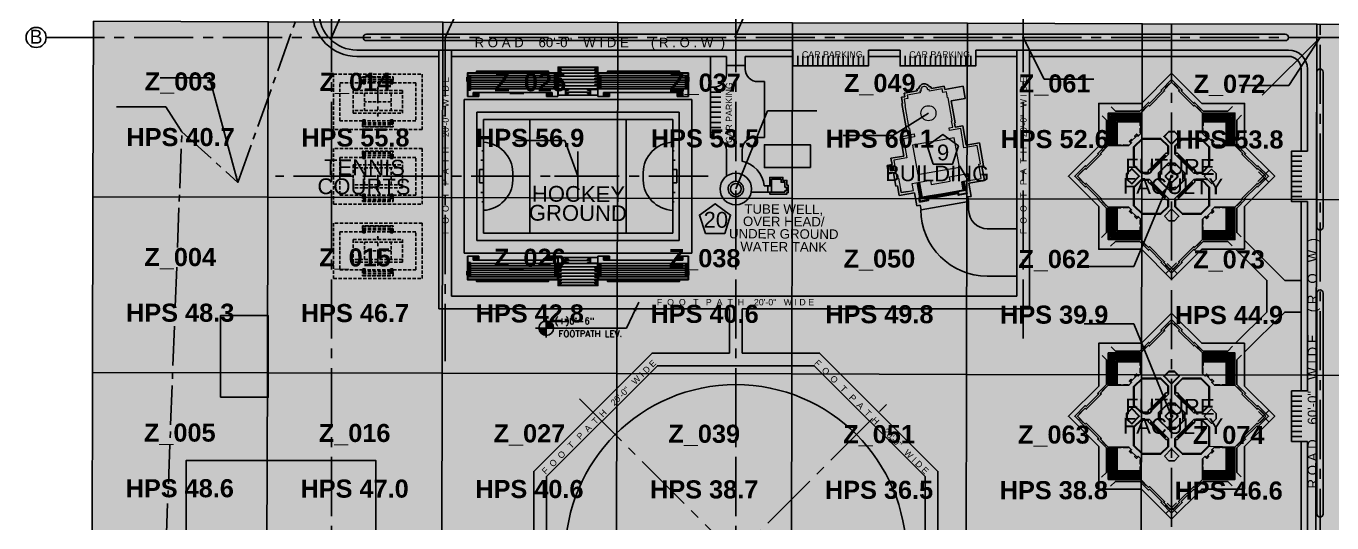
# Model space of a CAD drawing. Header units: inches. Extents: x -2144 to 56079, y -95222 to 39443.
# Drawn here: x -2142 to 22667, y 14312 to 23756 of the extents above; entities that cross this region are included whole.
import ezdxf
from ezdxf.enums import TextEntityAlignment as Align

# ---------------------------------------------------------------- set-up
doc = ezdxf.new("R2010")
doc.units = ezdxf.units.IN
doc.header["$LTSCALE"] = 250
doc.header["$MEASUREMENT"] = 0
doc.header["$PDMODE"] = 3
for name, pattern in [('CENTER', [2, 1.25, -0.25, 0.25, -0.25]), ('CENTER2', [1.125, 0.75, -0.125, 0.125, -0.125]), ('HIDDEN', [0.375, 0.25, -0.125])]:
    doc.linetypes.add(name, pattern=pattern)
doc.layers.get('0').update_dxf_attribs({"color": 8, "linetype": 'CONTINUOUS', "true_color": 0x555555})
doc.layers.get('DEFPOINTS').update_dxf_attribs({"color": 8, "linetype": 'CONTINUOUS', "true_color": 0x555555})
for name, color, linetype, true_color in [('BOUNDARY', 8, 'CENTER2', 0x555555), ('BUILDING', 8, 'CONTINUOUS', 0x555555), ('GRID', 8, 'CENTER2', 0x555555), ('I D NUMBER', 8, 'CONTINUOUS', 0x555555), ('LEADER', 8, 'CONTINUOUS', 0x555555), ('LEVEL', 8, 'CONTINUOUS', 0x555555), ('PARKING', 8, 'CONTINUOUS', 0x555555), ('PATH', 8, 'CONTINUOUS', 0x555555), ('PLINTH', 8, 'CONTINUOUS', 0x555555), ('ROAD', 8, 'CONTINUOUS', 0x555555), ('SEAL TEXT', 8, 'CONTINUOUS', 0x555555), ('STAIR', 8, 'CONTINUOUS', 0x555555), ('STEP', 8, 'CONTINUOUS', 0x555555), ('TRACK', 8, 'HIDDEN', 0x555555), ('WALL', 8, 'CONTINUOUS', 0x555555)]:
    doc.layers.add(name, color=color, linetype=linetype, true_color=true_color)
doc.layers.add('COLUMN', color=8, linetype='CONTINUOUS', lineweight=13, true_color=0x555555)
for name, color, linetype in [('CP08_HPS_HIGH', 30, 'Continuous'), ('CP08_HPS_MODERATE', 2, 'Continuous'), ('CP08_ZONE_LABELS', 7, 'Continuous')]:
    doc.layers.add(name, color=color, linetype=linetype)
doc.styles.add('ARIAL', font='arial.ttf')
doc.styles.add('ARIAL-B', font='arialbd.ttf')
doc.styles.add('ROMANS', font='romans.shx')
doc.dimstyles.new('SCALE-1800', dxfattribs={"dimtxt": 180, "dimasz": 72, "dimexe": 144, "dimexo": 36, "dimgap": 36, "dimtad": 1, "dimdec": 3, "dimlunit": 4, "dimtxsty": 'ROMANS', "dimblk1": 'DOT', "dimblk2": 'DOT', "dimsah": 1, "dimcen": 6, "dimdle": 36, "dimclrd": 256, "dimclre": 256, "dimclrt": 3, "dimazin": 3, "dimtfac": 0.56, "dimtdec": 3, "dimtmove": 2, "dimatfit": 3, "dimfxl": 36, "dimtzin": 13, "dimlwd": -1, "dimlwe": -1})

# ---------------------------------------------------------------- blocks, each defined once
blk = doc.blocks.new('MOSQUE')
blk.add_line((-693, 1708), (-1432, 1161))
at = {"layer": 'COLUMN'}
blk.add_lwpolyline([(-1102, 137), (-898, 288), (-680, -11), (-508, 117), (-474, 71), (-530, 30), (-460, -64), (-469, -71), (-206, -428), (-196, -421), (-124, -518), (-69, -477), (-30, -530), (169, -382), (188, -408), (209, -392, 1.181818), (314, -315), (335, -299), (316, -274), (515, -126), (476, -73), (531, -33), (460, 65), (469, 72), (206, 428), (196, 421), (126, 515), (70, 474), (36, 520), (209, 647), (-10, 944), (191, 1093), (-18, 1377), (-44, 1358), (-209, 1582), (-400, 1441), (-320, 1332), (-604, 1122), (-653, 1188), (-945, 972), (-897, 906), (-1181, 695), (-1261, 804), (-1451, 663), (-1286, 439), (-1311, 420)], format="xyb", close=True, dxfattribs=at)
blk.add_lwpolyline([(-649, 202), (-3, 680), (-339, 1134), (-985, 656)], close=True, dxfattribs=at)
blk.add_circle((0, 0), 143, dxfattribs=at)
at = {"layer": 'PLINTH'}
for p, q in [((-640, 1637), (-693, 1708)), ((-589, 1675), (-640, 1637)), ((-589, 1675), (-439, 1471)), ((-200, 1648), (-439, 1471)), ((-200, 1648), (-91, 1500)), ((-91, 1500), (-65, 1519)), ((-65, 1519), (88, 1313)), ((78, 1247), (154, 1303)), ((88, 1313), (164, 1369)), ((103, 1266), (143, 1212)), ((116, 1275), (156, 1221)), ((118, 1193), (194, 1249)), ((128, 1285), (169, 1231)), ((141, 1294), (181, 1240)), ((154, 1303), (194, 1249)), ((164, 1369), (260, 1240)), ((-1379, 1090), (-1432, 1161)), ((-1430, 1053), (-1379, 1090)), ((-1430, 1053), (-1281, 851)), ((256, 1086), (54, 937)), ((184, 1183), (260, 1240)), ((184, 1183), (256, 1086)), ((-1281, 851), (-1522, 673)), ((54, 937), (276, 638)), ((-1522, 673), (-1356, 449)), ((275, 637), (158, 550)), ((158, 550), (205, 486)), ((-1382, 431), (-1356, 449)), ((-1116, 71), (-1382, 431)), ((205, 486), (215, 494)), ((215, 494), (535, 61)), ((-913, 221), (-1116, 71)), ((-691, -78), (-913, 221)), ((-573, 10), (-691, -78)), ((-525, -54), (-573, 10)), ((535, 61), (525, 54)), ((525, 54), (595, -41)), ((-535, -61), (-525, -54)), ((-283, -402), (-535, -61)), ((581, -137), (382, -284)), ((595, -41), (540, -82)), ((540, -82), (581, -137)), ((-283, -402), (-501, -564)), ((160, -448), (-39, -596)), ((182, -471), (160, -448)), ((204, -455), (182, -471)), ((401, -309), (376, -328)), ((382, -284), (401, -309)), ((-501, -564), (-360, -755)), ((-77, -545), (-360, -755)), ((-39, -596), (-77, -545))]:
    blk.add_line(p, q, dxfattribs=at)
blk.add_arc((268, -363), 113, 234.9015, 18.0845, dxfattribs=at)
at = {"layer": 'STEP', "color": 7}
for p, q in [((-419, 1259), (-593, 1494)), ((-406, 1268), (-581, 1504)), ((-394, 1278), (-568, 1513)), ((-953, 1287), (-1184, 1117)), ((-944, 1274), (-1174, 1104)), ((-935, 1262), (-1165, 1091)), ((-925, 1249), (-1155, 1079)), ((-953, 1287), (-725, 1456)), ((-944, 1274), (-716, 1443)), ((-935, 1262), (-706, 1431)), ((-925, 1249), (-697, 1418)), ((-434, 1252), (-606, 1485)), ((-1176, 867), (-1270, 994)), ((-1163, 876), (-1257, 1003)), ((-1150, 886), (-1244, 1013)), ((-1188, 857), (-1282, 985)), ((-1261, 804), (-1150, 886))]:
    blk.add_line(p, q, dxfattribs=at)
for points in [[(-603, 1586), (-742, 1483), (-695, 1419), (-556, 1522)], [(-606, 1569), (-726, 1480), (-693, 1436), (-573, 1524)], [(-1342, 1039), (-1202, 1142), (-1155, 1079), (-1295, 976)], [(-1325, 1037), (-1205, 1126), (-1172, 1081), (-1292, 992)]]:
    blk.add_lwpolyline(points, close=True, dxfattribs=at)
at = {"layer": 'WALL'}
for p, q in [((-315, 1503), (-209, 1582)), ((-209, 1582), (-164, 1520))]:
    blk.add_line(p, q, dxfattribs=at)
blk = doc.blocks.new('HOCKEY GROUND')
at = {"layer": 'BUILDING', "color": 9}
for p, q in [((-1921, 1219, 0), (-1921, -1220, 0)), ((-1921, 1219, 0), (1921, 1219, 0)), ((-1798, 1082, 0), (-1798, -1083, 0)), ((-1798, 1082, 0), (1800, 1082, 0)), ((-913, 1082, 0), (-913, -1083, 0)), ((913, 1082, 0), (913, -1083, 0)), ((1800, 1082, 0), (1800, -1083, 0)), ((1921, 1219, 0), (1921, -1220, 0)), ((-1843, 306, 0), (-1792, 306, 0)), ((-1792, 486, 0), (-1828, 486, 0)), ((0, -413, 0), (0, 472, 0)), ((1794, 486, 0), (1830, 486, 0)), ((1845, 306, 0), (1794, 306, 0)), ((-1873, 126, 0), (-1873, -126, 0)), ((-1873, 126, 0), (-1792, 126, 0)), ((-1238, 89, 0), (-1238, -89, 0)), ((443, 0), (-443, 0)), ((1238, 89, 0), (1238, -89, 0)), ((1875, 126, 0), (1794, 126, 0)), ((1875, 126, 0), (1875, -126, 0)), ((-1828, -126, 0), (-1873, -126, 0)), ((-1792, -126, 0), (-1828, -126, 0)), ((1794, -126, 0), (1830, -126, 0)), ((1830, -126, 0), (1875, -126, 0)), ((-1843, -306, 0), (-1792, -306, 0)), ((-1792, -486, 0), (-1828, -486, 0)), ((1845, -306, 0), (1794, -306, 0)), ((1794, -486, 0), (1830, -486, 0)), ((-1921, -1220, 0), (1921, -1220, 0)), ((-1798, -1083, 0), (1800, -1083, 0))]:
    blk.add_line(p, q, dxfattribs=at)
for centre, radius, start, end in [((-1826, 60, 0), 588, 1.1645, 87.2238), ((1828, 58, 0), 590, 92.7337, 178.6246), ((-1826, -60, 0), 588, 272.7762, 358.8355), ((1828, -58, 0), 590, 181.3754, 267.2663)]:
    blk.add_arc(centre, radius, start, end, dxfattribs=at)
blk = doc.blocks.new('PAVLION')
at = {"layer": 'BUILDING', "color": 3}
for p, q in [((-2100, 21, 0), (-2091, 21, 0)), ((2100, 21, 0), (2091, 21, 0)), ((2091, -416, 0), (2091, 21, 0)), ((2100, -425, 0), (2100, 21, 0)), ((-389, -120, 0), (-380, -120, 0)), ((-389, -416, 0), (-389, -120, 0)), ((-380, -425, 0), (-380, -120, 0)), ((389, -120, 0), (380, -120, 0)), ((380, -425, 0), (380, -120, 0)), ((389, -416, 0), (389, -120, 0)), ((380, -425, 0), (2100, -425, 0)), ((389, -416, 0), (2091, -416, 0))]:
    blk.add_line(p, q, dxfattribs=at)
at = {"layer": 'BUILDING', "color": 7}
for p, q in [((-2091, 21, 0), (-1884, 21, 0)), ((-380, 21, 0), (-596, 21, 0)), ((-380, -120, 0), (-380, 21, 0)), ((231, 0), (-231, 0)), ((380, 21, 0), (596, 21, 0)), ((380, -120, 0), (380, 21, 0)), ((2091, 21, 0), (1884, 21, 0)), ((-2043, -96, 0), (-2091, -96, 0)), ((-2043, -108, 0), (-2091, -108, 0)), ((-2091, -120, 0), (-389, -120, 0)), ((-2043, -138, 0), (-2091, -138, 0)), ((-2043, -150, 0), (-2091, -150, 0)), ((-2091, -162, 0), (-389, -162, 0)), ((-2043, -180, 0), (-2091, -180, 0)), ((-2043, -192, 0), (-2091, -192, 0)), ((-2091, -204, 0), (-389, -204, 0)), ((-2043, -222, 0), (-2091, -222, 0)), ((-2043, -234, 0), (-2091, -234, 0)), ((-2091, -246, 0), (-389, -246, 0)), ((-2043, -96, 0), (-2043, -120, 0)), ((-2043, -138, 0), (-2043, -162, 0)), ((-2043, -180, 0), (-2043, -204, 0)), ((-2043, -222, 0), (-2043, -246, 0)), ((-488, -51, 0), (-1992, -51, 0)), ((-437, -138, 0), (-437, -162, 0)), ((-437, -138, 0), (-389, -138, 0)), ((-437, -150, 0), (-389, -150, 0)), ((-437, -180, 0), (-437, -204, 0)), ((-437, -180, 0), (-389, -180, 0)), ((-437, -192, 0), (-389, -192, 0)), ((-437, -222, 0), (-437, -246, 0)), ((-437, -222, 0), (-389, -222, 0)), ((-437, -234, 0), (-389, -234, 0)), ((369, -180), (-369, -180)), ((-321, -192), (-369, -192)), ((-321, -204), (-369, -204)), ((369, -240), (-369, -240)), ((-321, -204), (-321, -180)), ((-321, -264), (-321, -240)), ((-183, -36), (-231, -36)), ((-183, -48), (-231, -48)), ((231, -60), (-231, -60)), ((-183, -96, 0), (-231, -96, 0)), ((-183, -108, 0), (-231, -108, 0)), ((231, -120), (-231, -120)), ((-183, -36), (-183, -60)), ((-183, -96, 0), (-183, -120, 0)), ((183, -36), (231, -36)), ((183, -36), (183, -60)), ((183, -48), (231, -48)), ((183, -96, 0), (231, -96, 0)), ((183, -96, 0), (183, -120, 0)), ((183, -108, 0), (231, -108, 0)), ((321, -204), (321, -180)), ((321, -192), (369, -192)), ((321, -204), (369, -204)), ((321, -264), (321, -240)), ((2091, -120, 0), (389, -120, 0)), ((437, -138, 0), (389, -138, 0)), ((437, -150, 0), (389, -150, 0)), ((2091, -162, 0), (389, -162, 0)), ((437, -180, 0), (389, -180, 0)), ((437, -192, 0), (389, -192, 0)), ((2091, -204, 0), (389, -204, 0)), ((437, -222, 0), (389, -222, 0)), ((437, -234, 0), (389, -234, 0)), ((2091, -246, 0), (389, -246, 0)), ((437, -138, 0), (437, -162, 0)), ((437, -180, 0), (437, -204, 0)), ((437, -222, 0), (437, -246, 0)), ((488, -51, 0), (1992, -51, 0)), ((2043, -138, 0), (2043, -162, 0)), ((2043, -138, 0), (2091, -138, 0)), ((2043, -150, 0), (2091, -150, 0)), ((2043, -180, 0), (2043, -204, 0)), ((2043, -180, 0), (2091, -180, 0)), ((2043, -192, 0), (2091, -192, 0)), ((2043, -222, 0), (2043, -246, 0)), ((2043, -222, 0), (2091, -222, 0)), ((2043, -234, 0), (2091, -234, 0)), ((-2043, -264, 0), (-2091, -264, 0)), ((-2043, -276, 0), (-2091, -276, 0)), ((-2091, -288, 0), (-389, -288, 0)), ((-2043, -306, 0), (-2091, -306, 0)), ((-2043, -318, 0), (-2091, -318, 0)), ((-2091, -330, 0), (-389, -330, 0)), ((-2043, -348, 0), (-2091, -348, 0)), ((-2043, -360, 0), (-2091, -360, 0)), ((-2091, -372, 0), (-389, -372, 0)), ((-2043, -264, 0), (-2043, -288, 0)), ((-2043, -306, 0), (-2043, -330, 0)), ((-2043, -348, 0), (-2043, -372, 0)), ((-437, -264, 0), (-437, -288, 0)), ((-437, -264, 0), (-389, -264, 0)), ((-437, -276, 0), (-389, -276, 0)), ((-437, -306, 0), (-437, -330, 0)), ((-437, -306, 0), (-389, -306, 0)), ((-437, -318, 0), (-389, -318, 0)), ((-437, -348, 0), (-437, -372, 0)), ((-437, -348, 0), (-389, -348, 0)), ((-437, -360, 0), (-389, -360, 0)), ((-321, -252), (-369, -252)), ((-321, -264), (-369, -264)), ((369, -300), (-369, -300)), ((-321, -312), (-369, -312)), ((-321, -324), (-369, -324)), ((369, -360), (-369, -360)), ((-321, -372), (-369, -372)), ((-321, -384), (-369, -384)), ((369, -420), (-369, -420)), ((-321, -432), (-369, -432)), ((-321, -444), (-369, -444)), ((369, -480), (-369, -480)), ((-321, -492), (-369, -492)), ((-321, -324), (-321, -300)), ((-321, -384), (-321, -360)), ((-321, -444), (-321, -420)), ((-321, -504), (-321, -480)), ((321, -252), (369, -252)), ((321, -264), (369, -264)), ((321, -324), (321, -300)), ((321, -312), (369, -312)), ((321, -324), (369, -324)), ((321, -384), (321, -360)), ((321, -372), (369, -372)), ((321, -384), (369, -384)), ((321, -444), (321, -420)), ((321, -432), (369, -432)), ((321, -444), (369, -444)), ((321, -504), (321, -480)), ((321, -492), (369, -492)), ((437, -264, 0), (389, -264, 0)), ((437, -276, 0), (389, -276, 0)), ((2091, -288, 0), (389, -288, 0)), ((437, -306, 0), (389, -306, 0)), ((437, -318, 0), (389, -318, 0)), ((2091, -330, 0), (389, -330, 0)), ((437, -348, 0), (389, -348, 0)), ((437, -360, 0), (389, -360, 0)), ((2091, -372, 0), (389, -372, 0)), ((437, -264, 0), (437, -288, 0)), ((437, -306, 0), (437, -330, 0)), ((437, -348, 0), (437, -372, 0)), ((2043, -264, 0), (2043, -288, 0)), ((2043, -264, 0), (2091, -264, 0)), ((2043, -276, 0), (2091, -276, 0)), ((2043, -306, 0), (2043, -330, 0)), ((2043, -306, 0), (2091, -306, 0)), ((2043, -318, 0), (2091, -318, 0)), ((2043, -348, 0), (2043, -372, 0)), ((2043, -348, 0), (2091, -348, 0)), ((2043, -360, 0), (2091, -360, 0)), ((-321, -504), (-369, -504)), ((321, -504), (369, -504))]:
    blk.add_line(p, q, dxfattribs=at)
at = {"layer": 'BUILDING', "color": 9}
for p, q in [((-1992, -51, 0), (-1992, 21, 0)), ((-1980, -51, 0), (-1980, 21, 0)), ((-1968, -51, 0), (-1968, 21, 0)), ((-1968, -51, 0), (-1968, 21, 0)), ((-1956, -51, 0), (-1956, 21, 0)), ((-1944, -51, 0), (-1944, 21, 0)), ((-1932, -51, 0), (-1932, 21, 0)), ((-1920, -51, 0), (-1920, 21, 0)), ((-1908, -51, 0), (-1908, 21, 0)), ((-1896, -51, 0), (-1896, 21, 0)), ((-1884, -51, 0), (-1884, 21, 0)), ((-596, -51, 0), (-596, 21, 0)), ((-584, -51, 0), (-584, 21, 0)), ((-572, -51, 0), (-572, 21, 0)), ((-560, -51, 0), (-560, 21, 0)), ((-548, -51, 0), (-548, 21, 0)), ((-536, -51, 0), (-536, 21, 0)), ((-524, -51, 0), (-524, 21, 0)), ((-512, -51, 0), (-512, 21, 0)), ((-500, -51, 0), (-500, 21, 0)), ((-488, -51, 0), (-488, 21, 0)), ((488, -51, 0), (488, 21, 0)), ((500, -51, 0), (500, 21, 0)), ((512, -51, 0), (512, 21, 0)), ((524, -51, 0), (524, 21, 0)), ((536, -51, 0), (536, 21, 0)), ((548, -51, 0), (548, 21, 0)), ((560, -51, 0), (560, 21, 0)), ((572, -51, 0), (572, 21, 0)), ((584, -51, 0), (584, 21, 0)), ((596, -51, 0), (596, 21, 0)), ((1884, -51, 0), (1884, 21, 0)), ((1896, -51, 0), (1896, 21, 0)), ((1908, -51, 0), (1908, 21, 0)), ((1920, -51, 0), (1920, 21, 0)), ((1932, -51, 0), (1932, 21, 0)), ((1944, -51, 0), (1944, 21, 0)), ((1956, -51, 0), (1956, 21, 0)), ((1968, -51, 0), (1968, 21, 0)), ((1968, -51, 0), (1968, 21, 0)), ((1980, -51, 0), (1980, 21, 0)), ((1992, -51, 0), (1992, 21, 0))]:
    blk.add_line(p, q, dxfattribs=at)
at = {"layer": 'BUILDING', "color": 2}
for p, q in [((-2109, -263, 0), (-2100, -263, 0)), ((-2109, -263, 0), (-2109, -341, 0)), ((-2109, -341, 0), (-2100, -341, 0)), ((2109, -263, 0), (2100, -263, 0)), ((2109, -341, 0), (2100, -341, 0)), ((2109, -263, 0), (2109, -341, 0))]:
    blk.add_line(p, q, dxfattribs=at)
at = {"layer": 'BUILDING', "color": 3, "elevation": 0}
for points in [[(-380, -425), (-2100, -425), (-2100, 21)], [(-389, -416), (-2091, -416), (-2091, 21)], [(-378, -111), (-378, -372)], [(378, -416), (378, -111)]]:
    blk.add_lwpolyline(points, dxfattribs=at)
at = {"layer": 'BUILDING', "color": 9, "const_width": 1.5, "elevation": 0}
for points in [[(-2091, 18), (-1881, 18)], [(-383, -120), (-383, 18), (-599, 18)], [(383, -120), (383, 18), (599, 18)], [(2091, 18), (1881, 18)], [(-599, -48), (-485, -48), (-485, -54), (-1995, -54), (-1995, -48), (-1881, -48)], [(-231, -3), (231, -3)], [(599, -48), (485, -48), (485, -54), (1995, -54), (1995, -48), (1881, -48)]]:
    blk.add_lwpolyline(points, dxfattribs=at)
at = {"layer": 'BUILDING', "color": 3, "elevation": 0}
blk.add_lwpolyline([(369, -527), (-369, -527), (-369, -120), (-231, -120), (-231, 0), (-240, 0), (-240, -111), (-378, -111), (-378, -536), (378, -536), (378, -111), (240, -111), (240, 0), (231, 0), (231, -120), (369, -120)], close=True, dxfattribs=at)
at = {"layer": 'BUILDING', "color": 2, "elevation": 0}
for points in [[(-240, 0), (-378, 0), (-378, -111)], [(240, 0), (378, 0), (378, -111)]]:
    blk.add_lwpolyline(points, dxfattribs=at)
at = {"layer": 'BUILDING', "color": 6, "elevation": 0}
for points in [[(-1931, -425), (-1931, -458), (-559, -458), (-559, -425)], [(1930, -425), (1930, -458), (558, -458), (558, -425)]]:
    blk.add_lwpolyline(points, dxfattribs=at)
blk = doc.blocks.new('_DOT')
at = {"color": 0, "linetype": 'ByBlock'}
blk.add_line((-0.5, 0), (-1, 0), dxfattribs=at)
at = {"color": 0, "linetype": 'ByBlock', "const_width": 0.5}
blk.add_lwpolyline([(-0.25, 0, 1), (0.25, 0, 1)], format="xyb", close=True, dxfattribs=at)
blk = doc.blocks.new('FACILITY BUILDING')
at = {"layer": 'BUILDING'}
for points in [[(-1266, 1266), (-1053, 1266), (-1053, 1242), (-648, 1242), (-648, 1266), (-435, 1266), (-159, 990), (-87, 990), (-87, 1014), (87, 1014), (87, 990), (159, 990), (435, 1266), (648, 1266), (648, 1242), (1053, 1242), (1053, 1266), (1266, 1266), (1266, 1053), (1242, 1053), (1242, 648), (1266, 648), (1266, 435), (990, 159), (990, 87), (1014, 87), (1014, -87), (990, -87), (990, -159), (1266, -435), (1266, -648), (1242, -648), (1242, -1053), (1266, -1053), (1266, -1266), (1053, -1266), (1053, -1242), (648, -1242), (648, -1266), (435, -1266), (159, -990), (87, -990), (87, -1014), (-87, -1014), (-87, -990), (-159, -990), (-435, -1266), (-648, -1266), (-648, -1242), (-1053, -1242), (-1053, -1266), (-1266, -1266), (-1266, -1053), (-1242, -1053), (-1242, -648), (-1266, -648), (-1266, -435), (-990, -159), (-990, -87), (-1014, -87), (-1014, 87), (-990, 87), (-990, 159), (-1266, 435), (-1266, 648), (-1242, 648), (-1242, 1053), (-1266, 1053)], [(-366, 655), (-366, 454), (-255, 342), (255, 342), (366, 454), (366, 655), (113, 908), (-113, 908)], [(-655, 366), (-454, 366), (-342, 255), (-342, -255), (-454, -366), (-655, -366), (-908, -113), (-908, 113)], [(655, 366), (454, 366), (342, 255), (342, -255), (454, -366), (655, -366), (908, -113), (908, 113)], [(-366, -655), (-366, -454), (-255, -342), (255, -342), (366, -454), (366, -655), (113, -908), (-113, -908)]]:
    blk.add_lwpolyline(points, close=True, dxfattribs=at)
at = {"layer": 'BUILDING', "color": 7}
for points in [[(-1204, 1266), (-1204, 1275), (-1114, 1275), (-1114, 1266)], [(-496, 1266), (-496, 1275), (-586, 1275), (-586, 1266)], [(-348, 1179), (-342, 1186), (-406, 1249), (-412, 1243)], [(348, 1179), (342, 1186), (406, 1249), (412, 1243)], [(496, 1266), (496, 1275), (586, 1275), (586, 1266)], [(1204, 1266), (1204, 1275), (1114, 1275), (1114, 1266)], [(-1266, 1204), (-1275, 1204), (-1275, 1114), (-1266, 1114)], [(-266, 1097), (-260, 1102), (-324, 1166), (-329, 1160)], [(-167, 998), (-162, 1004), (-225, 1068), (-231, 1062)], [(-96, 990), (-96, 1038), (-45, 1038), (-45, 1014)], [(96, 990), (96, 1038), (45, 1038), (45, 1014)], [(167, 998), (162, 1004), (225, 1068), (231, 1062)], [(266, 1097), (260, 1102), (324, 1166), (329, 1160)], [(1266, 1204), (1275, 1204), (1275, 1114), (1266, 1114)], [(-1266, 496), (-1275, 496), (-1275, 586), (-1266, 586)], [(1266, 496), (1275, 496), (1275, 586), (1266, 586)], [(-1243, 412), (-1249, 406), (-1186, 342), (-1179, 348)], [(-1160, 329), (-1167, 323), (-1103, 259), (-1097, 266)], [(1157, 326), (1164, 320), (1100, 256), (1094, 263)], [(1251, 420), (1258, 414), (1194, 350), (1188, 357)], [(-1062, 231), (-1068, 225), (-1004, 162), (-998, 167)], [(-990, 96), (-1038, 96), (-1038, 45), (-1014, 45)], [(-224, 104), (-215, 104), (-215, 13), (-224, 13)], [(-207, 144), (-201, 137), (-137, 201), (-143, 207)], [(-103, 224), (-103, 215), (-14, 215), (-14, 224)], [(13, 224), (13, 215), (103, 215), (103, 224)], [(207, 144), (201, 137), (137, 201), (143, 207)], [(224, 104), (215, 104), (215, 13), (224, 13)], [(990, 96), (1038, 96), (1038, 45), (1014, 45)], [(1062, 231), (1068, 225), (1004, 162), (998, 167)], [(-1062, -231), (-1068, -225), (-1004, -162), (-998, -167)], [(-990, -96), (-1038, -96), (-1038, -45), (-1014, -45)], [(-224, -14), (-215, -14), (-215, -104), (-224, -104)], [(-207, -144), (-201, -137), (-137, -201), (-143, -207)], [(-103, -224), (-103, -215), (-14, -215), (-14, -224)], [(13, -224), (13, -215), (103, -215), (103, -224)], [(207, -144), (201, -137), (137, -201), (143, -207)], [(224, -14), (215, -14), (215, -104), (224, -104)], [(990, -96), (1038, -96), (1038, -45), (1014, -45)], [(1062, -231), (1068, -225), (1004, -162), (998, -167)], [(-1249, -418), (-1255, -412), (-1186, -342), (-1179, -348)], [(-1160, -329), (-1167, -323), (-1103, -259), (-1097, -266)], [(1160, -329), (1167, -323), (1103, -259), (1097, -266)], [(1243, -412), (1249, -406), (1186, -342), (1179, -348)], [(-1266, -496), (-1275, -496), (-1275, -586), (-1266, -586)], [(1266, -496), (1275, -496), (1275, -586), (1266, -586)], [(-96, -990), (-96, -1038), (-45, -1038), (-45, -1014)], [(96, -990), (96, -1038), (45, -1038), (45, -1014)], [(-1266, -1204), (-1275, -1204), (-1275, -1114), (-1266, -1114)], [(-348, -1179), (-342, -1186), (-406, -1249), (-412, -1243)], [(-266, -1097), (-260, -1102), (-324, -1166), (-329, -1160)], [(-167, -998), (-162, -1004), (-225, -1068), (-231, -1062)], [(167, -998), (162, -1004), (225, -1068), (231, -1062)], [(266, -1097), (260, -1102), (324, -1166), (329, -1160)], [(348, -1179), (342, -1186), (406, -1249), (412, -1243)], [(1266, -1204), (1275, -1204), (1275, -1114), (1266, -1114)], [(-1204, -1266), (-1204, -1275), (-1114, -1275), (-1114, -1266)], [(-496, -1266), (-496, -1275), (-586, -1275), (-586, -1266)], [(496, -1266), (496, -1275), (586, -1275), (586, -1266)], [(1204, -1266), (1204, -1275), (1114, -1275), (1114, -1266)]]:
    blk.add_lwpolyline(points, dxfattribs=at)
at = {"layer": 'BUILDING', "color": 3}
for points in [[(-634, 439), (-634, 561), (-561, 634), (-439, 634), (-439, 439)], [(634, 439), (634, 561), (561, 634), (439, 634), (439, 439)], [(-643, -430), (-643, -565), (-565, -643), (-430, -643), (-430, -430)], [(-634, -439), (-634, -561), (-561, -634), (-439, -634), (-439, -439)], [(643, -430), (643, -565), (565, -643), (430, -643), (430, -430)], [(634, -439), (634, -561), (561, -634), (439, -634), (439, -439)]]:
    blk.add_lwpolyline(points, close=True, dxfattribs=at)
at = {"layer": 'BUILDING', "color": 6}
blk.add_lwpolyline([(-127, 224), (127, 224), (224, 127), (224, -127), (127, -224), (-127, -224), (-224, -127), (-224, 127)], close=True, dxfattribs=at)
at = {"layer": 'BUILDING', "color": 9}
for points in [[(-73, 91), (73, 91), (92, 72), (92, -72), (73, -91), (-73, -91), (-92, -72), (-92, 72)], [(-69, 82), (69, 82), (83, 69), (83, -69), (69, -82), (-69, -82), (-83, -69), (-83, 69)], [(-14, 14), (-7, 14), (0, 21), (7, 14), (14, 14), (14, 7), (21, 0), (14, -7), (14, -14), (7, -14), (0, -21), (-7, -14), (-14, -14), (-14, -7), (-21, 0), (-14, 7)], [(-4, 4), (-2, 4), (0, 6), (2, 4), (4, 4), (4, 2), (6, 0), (4, -2), (4, -4), (2, -4), (0, -6), (-2, -4), (-4, -4), (-4, -2), (-6, 0), (-4, 2)]]:
    blk.add_lwpolyline(points, close=True, dxfattribs=at)
at = {"layer": 'DEFPOINTS'}
for p, q in [((-1228, 1381), (-1228, 1103)), ((1228, 1381), (1228, 1111)), ((-1381, 1228), (-1086, 1228)), ((1386, 1228), (1101, 1228))]:
    blk.add_line(p, q, dxfattribs=at)
for p in [(-1228, 1228), (1228, 1228), (0, 0)]:
    blk.add_point(p, dxfattribs=at)
at = {"layer": 'PLINTH'}
for points in [[(-1760, 120), (-1632, 120), (-1302, 450), (-1302, 684), (-1278, 684), (-1278, 1017), (-1302, 1017), (-1302, 1302), (-1017, 1302), (-1017, 1278), (-684, 1278), (-684, 1302), (-450, 1302), (-120, 1632), (-120, 1748)], [(1760, 120), (1632, 120), (1302, 450), (1302, 684), (1278, 684), (1278, 1017), (1302, 1017), (1302, 1302), (1017, 1302), (1017, 1278), (684, 1278), (684, 1302), (450, 1302), (120, 1632), (120, 1748)], [(260, 366), (353, 459), (353, 649), (108, 894), (-108, 894), (-353, 649), (-353, 459), (-260, 366)], [(-366, -260), (-459, -353), (-649, -353), (-894, -108), (-894, 108), (-649, 353), (-459, 353), (-366, 260)], [(366, 260), (459, 353), (649, 353), (894, 108), (894, -108), (649, -353), (459, -353), (366, -260)], [(-1760, -120), (-1632, -120), (-1302, -450), (-1302, -684), (-1278, -684), (-1278, -1017), (-1302, -1017), (-1302, -1302), (-1017, -1302), (-1017, -1278), (-684, -1278), (-684, -1302), (-450, -1302), (-120, -1632), (-120, -1748)], [(1760, -120), (1632, -120), (1302, -450), (1302, -684), (1278, -684), (1278, -1017), (1302, -1017), (1302, -1302), (1017, -1302), (1017, -1278), (684, -1278), (684, -1302), (450, -1302), (120, -1632), (120, -1748)], [(-260, -366), (-353, -459), (-353, -649), (-108, -894), (108, -894), (353, -649), (353, -459), (260, -366)]]:
    blk.add_lwpolyline(points, dxfattribs=at)
at = {"layer": 'STEP'}
for p, q in [((196, 390), (-197, 390)), ((196, 378), (-197, 378)), ((196, 366), (-197, 366)), ((196, 354), (-197, 354)), ((-390, -197), (-390, 196)), ((-378, -197), (-378, 196)), ((-366, -197), (-366, 196)), ((-354, -197), (-354, 196)), ((354, -197), (354, 196)), ((366, -197), (366, 196)), ((378, -197), (378, 196)), ((390, -197), (390, 196)), ((196, -354), (-197, -354)), ((196, -366), (-197, -366)), ((196, -378), (-197, -378)), ((196, -390), (-197, -390))]:
    blk.add_line(p, q, dxfattribs=at)
for points in [[(-435, 1266), (0, 1701), (435, 1266)], [(-418, 1249), (0, 1667), (418, 1249)], [(-395, 1238), (0, 1633), (395, 1238)], [(-378, 1221), (0, 1599), (378, 1221)], [(-361, 1204), (0, 1565), (361, 1204)], [(-344, 1187), (0, 1531), (344, 1187)], [(-333, 1164), (0, 1497), (333, 1164)], [(-311, 1153), (0, 1463), (311, 1153)], [(-1266, -435), (-1701, 0), (-1266, 435)], [(-1255, -412), (-1667, 0), (-1249, 418)], [(-1238, -395), (-1633, 0), (-1238, 395)], [(-1221, -378), (-1599, 0), (-1221, 378)], [(-1204, -361), (-1565, 0), (-1204, 361)], [(-1187, -344), (-1531, 0), (-1187, 344)], [(-1164, -333), (-1497, 0), (-1164, 333)], [(-1154, -310), (-1463, 0), (-1154, 310)], [(-342, 196), (-390, 196), (-390, 236), (-357, 269)], [(-197, 342), (-197, 390), (-236, 390), (-269, 357)], [(196, 342), (196, 390), (236, 390), (269, 357)], [(342, 196), (390, 196), (390, 236), (357, 269)], [(1154, -310), (1463, 0), (1154, 310)], [(1164, -333), (1497, 0), (1164, 333)], [(1187, -344), (1531, 0), (1181, 350)], [(1204, -361), (1565, 0), (1204, 361)], [(1221, -378), (1599, 0), (1221, 378)], [(1238, -395), (1633, 0), (1238, 395)], [(1249, -418), (1667, 0), (1255, 412)], [(1266, -435), (1701, 0), (1266, 435)], [(-95, 215), (-95, 191), (-113, 191), (-191, 114), (-191, 95), (-215, 95)], [(95, 215), (95, 191), (113, 191), (191, 114), (191, 95), (215, 95)], [(-342, -197), (-390, -197), (-390, -236), (-357, -269)], [(-95, -215), (-95, -191), (-113, -191), (-191, -114), (-191, -95), (-215, -95)], [(95, -215), (95, -191), (113, -191), (191, -114), (191, -95), (215, -95)], [(342, -197), (390, -197), (390, -236), (357, -269)], [(-197, -342), (-197, -390), (-236, -390), (-269, -357)], [(196, -342), (196, -390), (236, -390), (269, -357)], [(-395, -1238), (0, -1633), (395, -1238)], [(-378, -1221), (0, -1599), (378, -1221)], [(-361, -1204), (0, -1565), (361, -1204)], [(-344, -1187), (0, -1531), (344, -1187)], [(-333, -1164), (0, -1497), (333, -1164)], [(-311, -1153), (0, -1463), (311, -1153)], [(-435, -1266), (0, -1701), (435, -1266)], [(-418, -1249), (0, -1667), (418, -1249)]]:
    blk.add_lwpolyline(points, dxfattribs=at)
blk = doc.blocks.new('TENNIS COURT')
for p, q in [((-162, 1308), (-162, 372)), ((162, 1308), (162, 372)), ((-360, 1123), (-468, 1123)), ((-468, 557), (-468, 1123)), ((-432, 557), (-432, 1123)), ((-422, 1080), (-422, 1123)), ((-396, 1080), (-396, 1123)), ((-396, 1080), (-396, 1123)), ((-396, 557), (-396, 1123)), ((-386, 1080), (-386, 1123)), ((-360, 548), (-360, 1132)), ((-360, 1080), (-360, 1123)), ((-360, 1080), (-360, 1123)), ((-350, 1080), (-350, 1123)), ((0, 1092), (0, 588)), ((350, 1080), (350, 1123)), ((360, 548), (360, 1132)), ((360, 1080), (360, 1123)), ((360, 1123), (468, 1123)), ((360, 1080), (360, 1123)), ((386, 1080), (386, 1123)), ((396, 1080), (396, 1123)), ((396, 1080), (396, 1123)), ((396, 557), (396, 1123)), ((422, 1080), (422, 1123)), ((432, 557), (432, 1123)), ((468, 557), (468, 1123)), ((-360, 557), (-468, 557)), ((-422, 600), (-422, 557)), ((-396, 600), (-396, 557)), ((-396, 600), (-396, 557)), ((-386, 600), (-386, 557)), ((-360, 600), (-360, 557)), ((-360, 600), (-360, 557)), ((-350, 600), (-350, 557)), ((350, 600), (350, 557)), ((360, 600), (360, 557)), ((360, 600), (360, 557)), ((360, 557), (468, 557)), ((386, 600), (386, 557)), ((396, 600), (396, 557)), ((396, 600), (396, 557)), ((422, 600), (422, 557)), ((-216, 372), (216, 372))]:
    blk.add_line(p, q)
for points in [[(0, 1680), (-528, 1680), (-528, 0), (0, 0), (528, 0), (528, 1680), (0, 1680)], [(0, 120), (360, 120), (360, 548), (477, 548), (477, 1132), (360, 1132), (360, 1560), (0, 1560), (-360, 1560), (-360, 1132), (-477, 1132), (-477, 548), (-360, 548), (-360, 120), (0, 120)], [(-216, 372), (-216, 1308), (216, 1308), (216, 372)], [(-432, 1080), (-412, 1080), (-412, 1123)], [(-396, 1080), (-376, 1080), (-376, 1123)], [(-360, 1080), (-340, 1080), (-340, 1123), (-360, 1123)], [(162, 1092), (-162, 1092)], [(360, 1080), (340, 1080), (340, 1123), (360, 1123)], [(396, 1080), (376, 1080), (376, 1123)], [(432, 1080), (412, 1080), (412, 1123)], [(-432, 600), (-412, 600), (-412, 557)], [(-396, 600), (-376, 600), (-376, 557)], [(-360, 600), (-340, 600), (-340, 557), (-360, 557)], [(162, 588), (-162, 588)], [(360, 600), (340, 600), (340, 557), (360, 557)], [(396, 600), (376, 600), (376, 557)], [(432, 600), (412, 600), (412, 557)]]:
    blk.add_lwpolyline(points)
at = {"linetype": 'CENTER'}
blk.add_lwpolyline([(285, 840), (-280, 840)], dxfattribs=at)
for points in [[(-247, 840, 1), (-257, 840, 1)], [(247, 840, -1), (257, 840, -1)]]:
    blk.add_lwpolyline(points, format="xyb", close=True)

msp = doc.modelspace()

# ---------------------------------------------------------------- hatches: boundary and pattern name
at = {"layer": 'CP08_HPS_HIGH', "transparency": 33554482}
h = msp.add_hatch(color=30, dxfattribs=at)
h.dxf.hatch_style = 1
h.paths.add_polyline_path([(2457, 23840), (2449, 20502), (5770, 20495), (5778, 23832), (2457, 23840)])
h = msp.add_hatch(color=30, dxfattribs=at)
h.dxf.hatch_style = 1
h.paths.add_polyline_path([(5778, 23832), (5770, 20495), (9092, 20487), (9099, 23825), (5778, 23832)])
h = msp.add_hatch(color=30, dxfattribs=at)
h.dxf.hatch_style = 1
h.paths.add_polyline_path([(9099, 23825), (9092, 20487), (12413, 20480), (12421, 23817), (9099, 23825)])
h = msp.add_hatch(color=30, dxfattribs=at)
h.dxf.hatch_style = 1
h.paths.add_polyline_path([(12421, 23817), (12413, 20480), (15734, 20473), (15742, 23810), (12421, 23817)])
h = msp.add_hatch(color=30, dxfattribs=at)
h.dxf.hatch_style = 1
h.paths.add_polyline_path([(15742, 23810), (15734, 20473), (19056, 20465), (19063, 23802), (15742, 23810)])
h = msp.add_hatch(color=30, dxfattribs=at)
h.dxf.hatch_style = 1
h.paths.add_polyline_path([(19063, 23802), (19056, 20465), (22377, 20458), (22384, 23795), (19063, 23802)])
h = msp.add_hatch(color=30, dxfattribs=at)
h.dxf.hatch_style = 1
h.paths.add_polyline_path([(22384, 23795), (22377, 20458), (25698, 20450), (25705, 23788), (22384, 23795)])
h = msp.add_hatch(color=30, dxfattribs=at)
h.dxf.hatch_style = 1
h.paths.add_polyline_path([(22377, 20458), (22369, 17120), (25691, 17113), (25698, 20450), (22377, 20458)])
h = msp.add_hatch(color=30, dxfattribs=at)
h.dxf.hatch_style = 1
h.paths.add_polyline_path([(22369, 17120), (22362, 13783), (25683, 13776), (25691, 17113), (22369, 17120)])
at = {"layer": 'CP08_HPS_MODERATE', "transparency": 33554482}
h = msp.add_hatch(color=2, dxfattribs=at)
h.dxf.hatch_style = 1
h.paths.add_polyline_path([(-865, 23847), (-872, 20510), (2449, 20502), (2457, 23840), (-865, 23847)])
h = msp.add_hatch(color=2, dxfattribs=at)
h.dxf.hatch_style = 1
h.paths.add_polyline_path([(-872, 20510), (-880, 17173), (2442, 17165), (2449, 20502), (-872, 20510)])
h = msp.add_hatch(color=2, dxfattribs=at)
h.dxf.hatch_style = 1
h.paths.add_polyline_path([(2449, 20502), (2442, 17165), (5763, 17158), (5770, 20495), (2449, 20502)])
h = msp.add_hatch(color=2, dxfattribs=at)
h.dxf.hatch_style = 1
h.paths.add_polyline_path([(5770, 20495), (5763, 17158), (9084, 17150), (9092, 20487), (5770, 20495)])
h = msp.add_hatch(color=2, dxfattribs=at)
h.dxf.hatch_style = 1
h.paths.add_polyline_path([(9092, 20487), (9084, 17150), (12406, 17143), (12413, 20480), (9092, 20487)])
h = msp.add_hatch(color=2, dxfattribs=at)
h.dxf.hatch_style = 1
h.paths.add_polyline_path([(12413, 20480), (12406, 17143), (15727, 17135), (15734, 20473), (12413, 20480)])
h = msp.add_hatch(color=2, dxfattribs=at)
h.dxf.hatch_style = 1
h.paths.add_polyline_path([(15734, 20473), (15727, 17135), (19048, 17128), (19056, 20465), (15734, 20473)])
h = msp.add_hatch(color=2, dxfattribs=at)
h.dxf.hatch_style = 1
h.paths.add_polyline_path([(19056, 20465), (19048, 17128), (22369, 17120), (22377, 20458), (19056, 20465)])
h = msp.add_hatch(color=2, dxfattribs=at)
h.dxf.hatch_style = 1
h.paths.add_polyline_path([(-880, 17173), (-887, 13835), (2434, 13828), (2442, 17165), (-880, 17173)])
h = msp.add_hatch(color=2, dxfattribs=at)
h.dxf.hatch_style = 1
h.paths.add_polyline_path([(2442, 17165), (2434, 13828), (5756, 13820), (5763, 17158), (2442, 17165)])
h = msp.add_hatch(color=2, dxfattribs=at)
h.dxf.hatch_style = 1
h.paths.add_polyline_path([(5763, 17158), (5756, 13820), (9077, 13813), (9084, 17150), (5763, 17158)])
h = msp.add_hatch(color=2, dxfattribs=at)
h.dxf.hatch_style = 1
h.paths.add_polyline_path([(9084, 17150), (9077, 13813), (12398, 13806), (12406, 17143), (9084, 17150)])
h = msp.add_hatch(color=2, dxfattribs=at)
h.dxf.hatch_style = 1
h.paths.add_polyline_path([(12406, 17143), (12398, 13806), (15719, 13798), (15727, 17135), (12406, 17143)])
h = msp.add_hatch(color=2, dxfattribs=at)
h.dxf.hatch_style = 1
h.paths.add_polyline_path([(15727, 17135), (15719, 13798), (19041, 13791), (19048, 17128), (15727, 17135)])
h = msp.add_hatch(color=2, dxfattribs=at)
h.dxf.hatch_style = 1
h.paths.add_polyline_path([(19048, 17128), (19041, 13791), (22362, 13783), (22369, 17120), (19048, 17128)])
at = {"layer": 'LEVEL', "true_color": 0x555555}
h = msp.add_hatch(color=256, dxfattribs=at)
h.paths.add_polyline_path([(7880, 18015, 0.414214), (7741, 18154), (7741, 18015)])
h.paths.add_polyline_path([(7741, 18015), (7602, 18015, 0.414214), (7741, 17877)])

# ---------------------------------------------------------------- linework, layer by layer
at = {"layer": 'BOUNDARY', "ltscale": 4, "true_color": 0x555555}
for p, q in [((1880, 20785), (3280, 24699)), ((0, 439), (817, 21746)), ((817, 21746), (1880, 20785))]:
    msp.add_line(p, q, dxfattribs=at)
at = {"layer": 'BUILDING', "color": 2, "true_color": 0x555555}
msp.add_lwpolyline([(6182, 19441), (10504, 19441), (10504, 22360), (6182, 22360)], close=True, dxfattribs=at)
at = {"layer": 'BUILDING', "true_color": 0x555555}
for points in [[(12760, 21067), (11884, 21067), (11884, 21499), (12760, 21499)], [(12276, 20600), (12021, 20600), (12021, 20843), (12201, 20843), (12201, 20786), (12258, 20786), (12276, 20786), (12276, 20693), (12303, 20693), (12303, 20627), (12276, 20627)]]:
    msp.add_lwpolyline(points, close=True, dxfattribs=at)
at = {"layer": 'BUILDING', "color": 6, "true_color": 0x555555}
for points in [[(1550, 16700), (2457, 16700), (2457, 18252), (1550, 18252)], [(901, 11900), (4501, 11900), (4501, 15500), (901, 15500)]]:
    msp.add_lwpolyline(points, close=True, dxfattribs=at)
at = {"layer": 'BUILDING', "true_color": 0x555555}
msp.add_circle((11342, 20660), 300, dxfattribs=at)
msp.add_arc((11342, 20660), 104, 2.8172, 2.4915, dxfattribs=at)
at = {"layer": 'CP08_HPS_HIGH', "color": 30}
for points in [[(2457, 23840), (2449, 20502), (5770, 20495), (5778, 23832), (2457, 23840)], [(5778, 23832), (5770, 20495), (9092, 20487), (9099, 23825), (5778, 23832)], [(9099, 23825), (9092, 20487), (12413, 20480), (12421, 23817), (9099, 23825)], [(12421, 23817), (12413, 20480), (15734, 20473), (15742, 23810), (12421, 23817)], [(15742, 23810), (15734, 20473), (19056, 20465), (19063, 23802), (15742, 23810)], [(19063, 23802), (19056, 20465), (22377, 20458), (22384, 23795), (19063, 23802)], [(22384, 23795), (22377, 20458), (25698, 20450), (25705, 23788), (22384, 23795)], [(22377, 20458), (22369, 17120), (25691, 17113), (25698, 20450), (22377, 20458)], [(22369, 17120), (22362, 13783), (25683, 13776), (25691, 17113), (22369, 17120)]]:
    msp.add_lwpolyline(points, close=True, dxfattribs=at)
at = {"layer": 'CP08_HPS_MODERATE', "color": 2}
for points in [[(-865, 23847), (-872, 20510), (2449, 20502), (2457, 23840), (-865, 23847)], [(-872, 20510), (-880, 17173), (2442, 17165), (2449, 20502), (-872, 20510)], [(2449, 20502), (2442, 17165), (5763, 17158), (5770, 20495), (2449, 20502)], [(5770, 20495), (5763, 17158), (9084, 17150), (9092, 20487), (5770, 20495)], [(9092, 20487), (9084, 17150), (12406, 17143), (12413, 20480), (9092, 20487)], [(12413, 20480), (12406, 17143), (15727, 17135), (15734, 20473), (12413, 20480)], [(15734, 20473), (15727, 17135), (19048, 17128), (19056, 20465), (15734, 20473)], [(19056, 20465), (19048, 17128), (22369, 17120), (22377, 20458), (19056, 20465)], [(-880, 17173), (-887, 13835), (2434, 13828), (2442, 17165), (-880, 17173)], [(2442, 17165), (2434, 13828), (5756, 13820), (5763, 17158), (2442, 17165)], [(5763, 17158), (5756, 13820), (9077, 13813), (9084, 17150), (5763, 17158)], [(9084, 17150), (9077, 13813), (12398, 13806), (12406, 17143), (9084, 17150)], [(12406, 17143), (12398, 13806), (15719, 13798), (15727, 17135), (12406, 17143)], [(15727, 17135), (15719, 13798), (19041, 13791), (19048, 17128), (15727, 17135)], [(19048, 17128), (19041, 13791), (22362, 13783), (22369, 17120), (19048, 17128)]]:
    msp.add_lwpolyline(points, close=True, dxfattribs=at)
at = {"layer": 'GRID', "ltscale": 6, "true_color": 0x555555}
for p, q in [((3661, 35816), (3661, -1350)), ((11342, 35816), (11342, -1350)), ((16802, 35816), (16802, 17754)), ((22442, -1350), (22442, 35816)), ((19622, 23799), (19622, -1350)), ((39846, 23540), (-1761, 23540)), ((5822, 23540), (5822, 17385)), ((10816, 20900), (2596, 20900)), ((8372, 10730), (14312, 16670)), ((8372, 16670), (14312, 10730))]:
    msp.add_line(p, q, dxfattribs=at)
at = {"layer": 'LEADER', "true_color": 0x555555}
for points in [[(15091, 21131), (14978, 21479), (15274, 21694), (15570, 21479), (15456, 21131)], [(10764, 19815), (10651, 20163), (10947, 20378), (11243, 20163), (11130, 19815)]]:
    msp.add_lwpolyline(points, close=True, dxfattribs=at)
at = {"layer": 'LEVEL', "true_color": 0x555555}
msp.add_line((7741, 18194), (7741, 17837), dxfattribs=at)
msp.add_circle((7741, 18015), 139, dxfattribs=at)
at = {"layer": 'PARKING', "true_color": 0x555555}
for p, q in [((12518, 23000), (12518, 23192)), ((12614, 23000), (12614, 23192)), ((12710, 23000), (12710, 23192)), ((12806, 23000), (12806, 23192)), ((12902, 23000), (12902, 23192)), ((12998, 23000), (12998, 23192)), ((13094, 23000), (13094, 23192)), ((13190, 23000), (13190, 23192)), ((13286, 23000), (13286, 23192)), ((13382, 23000), (13382, 23192)), ((13478, 23000), (13478, 23192)), ((13574, 23000), (13574, 23192)), ((13670, 23000), (13670, 23192)), ((13766, 23000), (13766, 23192)), ((14558, 23000), (14558, 23192)), ((14654, 23000), (14654, 23192)), ((14750, 23000), (14750, 23192)), ((14846, 23000), (14846, 23192)), ((14942, 23000), (14942, 23192)), ((15038, 23000), (15038, 23192)), ((15134, 23000), (15134, 23192)), ((15230, 23000), (15230, 23192)), ((15326, 23000), (15326, 23192)), ((15422, 23000), (15422, 23192)), ((15518, 23000), (15518, 23192)), ((15614, 23000), (15614, 23192)), ((15710, 23000), (15710, 23192)), ((15806, 23000), (15806, 23192)), ((10862, 22502), (11054, 22502)), ((10862, 22406), (11054, 22406)), ((10862, 22310), (11054, 22310)), ((10862, 22214), (11054, 22214)), ((10862, 22118), (11054, 22118)), ((10862, 22022), (11054, 22022)), ((10862, 21926), (11054, 21926)), ((10862, 21830), (11054, 21830)), ((10862, 21734), (11054, 21734)), ((21902, 21284), (22094, 21284)), ((21902, 21188), (22094, 21188)), ((21902, 21092), (22094, 21092)), ((21902, 20996), (22094, 20996)), ((21902, 20900), (22094, 20900)), ((21902, 20804), (22094, 20804)), ((21902, 20708), (22094, 20708)), ((21902, 20612), (22094, 20612)), ((21902, 20516), (22094, 20516)), ((21902, 16724), (22094, 16724)), ((21902, 16628), (22094, 16628)), ((21902, 16532), (22094, 16532)), ((21902, 16436), (22094, 16436)), ((21902, 16340), (22094, 16340)), ((21902, 16244), (22094, 16244)), ((21902, 16148), (22094, 16148)), ((21902, 16052), (22094, 16052)), ((21902, 15956), (22094, 15956))]:
    msp.add_line(p, q, dxfattribs=at)
at = {"layer": 'PATH', "true_color": 0x555555}
for p, q in [((22442, 23540), (21341, 22440)), ((4142, 23180), (5702, 23180)), ((5702, 23300), (5702, 18380)), ((5942, 23300), (5942, 18620)), ((5942, 23180), (11162, 23180)), ((11522, 23180), (12422, 23180)), ((13862, 23180), (14462, 23180)), ((15902, 23180), (16682, 23180)), ((16682, 18620), (16682, 23300)), ((16922, 18380), (16922, 23300)), ((16922, 23180), (21842, 23180)), ((11162, 23009), (11522, 23009)), ((22082, 21380), (22082, 22940)), ((11884, 21638), (11884, 22700)), ((11949, 20600), (11636, 20600)), ((15765, 20422), (15765, 20263)), ((22082, 16820), (22082, 20420)), ((16682, 19903), (16120, 19903)), ((16120, 19003), (16682, 19003)), ((5942, 18620), (16682, 18620)), ((5702, 18380), (11222, 18380)), ((11222, 17540), (11222, 18380)), ((11462, 18380), (16922, 18380)), ((11462, 17540), (11462, 18380)), ((22082, 13820), (22082, 15860))]:
    msp.add_line(p, q, dxfattribs=at)
for points in [[(11162, 20900), (11162, 21398, 0.414214), (10922, 21638), (10862, 21638), (10862, 23180)], [(10862, 22598), (10922, 22598, 0.414214), (11162, 22838), (11162, 23180)], [(11884, 22700), (11762, 22700, -0.414214), (11522, 22940), (11522, 23180)], [(11884, 21638), (11702, 21638, 0.414214), (11462, 21398), (11462, 21189, -0.319395), (11881, 20720), (11949, 20720)]]:
    msp.add_lwpolyline(points, format="xyb", dxfattribs=at)
for points in [[(21008, 19514), (21008, 20326), (21582, 20900), (21008, 21474), (21008, 22286), (20196, 22286), (19622, 22860), (19048, 22286), (18236, 22286), (18236, 21474), (17662, 20900), (18236, 20326), (18236, 19514), (19048, 19514), (19622, 18940), (20196, 19514)], [(21008, 17726), (21008, 16914), (21582, 16340), (21008, 15766), (21008, 14954), (20196, 14954), (19622, 14380), (19048, 14954), (18236, 14954), (18236, 15766), (17662, 16340), (18236, 16914), (18236, 17726), (19048, 17726), (19622, 18300), (20196, 17726)], [(7742, 15191), (7742, 12209), (9851, 10100), (12833, 10100), (14942, 12209), (14942, 15191), (12833, 17300), (9851, 17300)]]:
    msp.add_lwpolyline(points, close=True, dxfattribs=at)
for points in [[(21008, 19684), (21772, 18920), (22082, 18920)], [(20838, 17726), (21432, 18320), (21432, 18920), (20838, 19514)], [(21008, 17556), (21772, 18320), (22082, 18320)], [(11222, 17540), (9751, 17540), (7502, 15291), (7502, 12110), (9751, 9860), (11342, 9860)], [(15182, 13820), (15182, 15291), (12932, 17540), (11462, 17540)]]:
    msp.add_lwpolyline(points, dxfattribs=at)
for centre, radius, start, end in [((4142, 24020), 840, 180, 270), ((21842, 22940), 240, 0, 90), ((11342, 20660), 146, 2.8172, 2.4915), ((16120, 20263), 1260, 180, 270), ((16125, 20263), 360, 180, 270)]:
    msp.add_arc(centre, radius, start, end, dxfattribs=at)
at = {"layer": 'PLINTH', "true_color": 0x555555}
msp.add_lwpolyline([(11985, 20720), (11985, 20879), (12237, 20879), (12237, 20822), (12312, 20822), (12312, 20729), (12339, 20729), (12339, 20591), (12312, 20591), (12312, 20564), (11985, 20564), (11985, 20600)], dxfattribs=at)
at = {"layer": 'ROAD', "true_color": 0x555555}
for p, q in [((21782, 23600), (4322, 23600)), ((21782, 23480), (4322, 23480)), ((4142, 23300), (11342, 23300)), ((11342, 23300), (12422, 23300)), ((13862, 23300), (14462, 23300)), ((15902, 23300), (21842, 23300)), ((22202, 21380), (22202, 22940)), ((22202, 16820), (22202, 20420)), ((22202, 11540), (22202, 15860))]:
    msp.add_line(p, q, dxfattribs=at)
for points in [[(13862, 23300), (13862, 23000), (12422, 23000), (12422, 23300)], [(15902, 23300), (15902, 23000), (14462, 23000), (14462, 23300)], [(22202, 21380), (21902, 21380), (21902, 20420), (22202, 20420)], [(22202, 15860), (21902, 15860), (21902, 16820), (22202, 16820)]]:
    msp.add_lwpolyline(points, dxfattribs=at)
for points in [[(22502, 19940, -1), (22382, 19940), (22382, 22880, -1), (22502, 22880)], [(22502, 18680, 1), (22382, 18680), (22382, 14480, 1), (22502, 14480)]]:
    msp.add_lwpolyline(points, format="xyb", close=True, dxfattribs=at)
msp.add_circle((11342, 13700), 3240, dxfattribs=at)
for centre, radius, start, end in [((4142, 24020), 720, 180, 270), ((4322, 23540), 60, 90, 270), ((21782, 23540), 60, 270, 90), ((21842, 22940), 360, 0, 90)]:
    msp.add_arc(centre, radius, start, end, dxfattribs=at)
at = {"layer": 'SEAL TEXT', "true_color": 0x555555}
msp.add_circle((-1952, 23540), 191, dxfattribs=at)
at = {"layer": 'STAIR', "true_color": 0x555555}
msp.add_lwpolyline([(12021, 20720), (11949, 20720), (11949, 20600), (12021, 20600)], dxfattribs=at)

# ---------------------------------------------------------------- block references
at = {"layer": 'BUILDING', "true_color": 0x555555, "xscale": -1, "rotation": 180}
msp.add_blockref('PAVLION', (8343, 22441, 0), dxfattribs=at)
at = {"layer": 'BUILDING', "true_color": 0x555555}
for name, p in [('HOCKEY GROUND', (8343, 20901, 0)), ('PAVLION', (8343, 19360, 0))]:
    msp.add_blockref(name, p, dxfattribs=at)
at = {"layer": 'DEFPOINTS', "true_color": 0x555555}
for p, rotation in [((19622, 20900), 224.9999999994756), ((19622, 16340), 224.9999999994773)]:
    msp.add_blockref('FACILITY BUILDING', p, dxfattribs=dict(at, rotation=rotation))
at = {"layer": 'ROAD', "true_color": 0x555555, "rotation": 153.5070086824921}
msp.add_blockref('MOSQUE', (15002, 22100), dxfattribs=at)
at = {"layer": 'TRACK', "true_color": 0x555555, "xscale": -1, "rotation": 270}
msp.add_blockref('TENNIS COURT', (3700, 22316), dxfattribs=at)
at = {"layer": 'TRACK', "true_color": 0x555555, "rotation": 270}
for p in [(3700, 20900), (3700, 19484)]:
    msp.add_blockref('TENNIS COURT', p, dxfattribs=at)

# ---------------------------------------------------------------- texts
at = {"layer": 'CP08_ZONE_LABELS', "color": 7, "style": 'ARIAL-B'}
for s, p in [('Z_003', (792, 22704)), ('Z_014', (4114, 22696)), ('Z_025', (7435, 22689)), ('Z_037', (10756, 22681)), ('Z_049', (14077, 22674)), ('Z_061', (17399, 22666)), ('Z_072', (20720, 22659)), ('HPS 40.7', (792, 21646)), ('HPS 55.8', (4114, 21638)), ('HPS 56.9', (7435, 21631)), ('HPS 53.5', (10756, 21623)), ('HPS 60.1', (14077, 21616)), ('HPS 52.6', (17399, 21608)), ('HPS 53.8', (20720, 21601)), ('Z_004', (785, 19366)), ('Z_015', (4106, 19359)), ('Z_026', (7427, 19352)), ('Z_038', (10749, 19344)), ('Z_050', (14070, 19337)), ('Z_062', (17391, 19329)), ('Z_073', (20712, 19322)), ('HPS 48.3', (785, 18308)), ('HPS 46.7', (4106, 18301)), ('HPS 42.8', (7427, 18294)), ('HPS 40.6', (10749, 18286)), ('HPS 49.8', (14070, 18279)), ('HPS 39.9', (17391, 18271)), ('HPS 44.9', (20712, 18264)), ('Z_005', (777, 16029)), ('Z_016', (4099, 16022)), ('Z_027', (7420, 16014)), ('Z_039', (10741, 16007)), ('Z_051', (14063, 15999)), ('Z_063', (17384, 15992)), ('Z_074', (20705, 15985)), ('HPS 48.6', (777, 14971)), ('HPS 47.0', (4099, 14964)), ('HPS 40.6', (7420, 14956)), ('HPS 38.7', (10741, 14949)), ('HPS 36.5', (14063, 14941)), ('HPS 38.8', (17384, 14934)), ('HPS 46.6', (20705, 14927))]:
    msp.add_text(s, height=343.9, dxfattribs=at).set_placement(p, align=Align.MIDDLE_CENTER)
at = {"layer": 'LEADER', "true_color": 0x555555, "style": 'ARIAL'}
for s, height, p in [('R O A D    60\'-0"   W I D E      ( R . O . W  )', 180, (8758, 23354)), ('F  O  O   T   P  A  T  H    20\'-0"   W I D E', 120, (11335, 18448))]:
    msp.add_text(s, height=height, dxfattribs=at).set_placement(p, align=Align.CENTER)
at = {"layer": 'LEADER', "color": 2, "true_color": 0x555555, "style": 'ARIAL'}
for p in [(13175, 23158), (15215, 23158)]:
    msp.add_text('CAR PARKING', height=120, dxfattribs=at).set_placement(p, align=Align.CENTER)
at = {"layer": 'LEADER', "true_color": 0x555555, "style": 'ARIAL'}
for s, height, rotation, p in [('F  O  O   T   P  A  T  H    20\'-0"   W I D E', 120, 90, (5887, 21296)), ('F  O  O   T   P  A  T  H    20\'-0"   W I D E', 120, 90, (16867, 21296)), ('R O A D    60\'-0"   W I D E      ( R . O . W  )', 180, 90, (22388, 17346)), ('F  O  O   T   P  A  T  H    20\'-0"   W I D E', 120, 45, (8786, 16281)), ('F  O  O   T   P  A  T  H    20\'-0"   W I D E', 120, 315, (13880, 16285))]:
    msp.add_text(s, height=height, rotation=rotation, dxfattribs=at).set_placement(p, align=Align.CENTER)
at = {"layer": 'LEADER', "color": 2, "true_color": 0x555555, "style": 'ARIAL'}
msp.add_text('CAR PARKING', height=120, rotation=90, dxfattribs=at).set_placement((11272, 22112), align=Align.CENTER)
at = {"layer": 'LEADER', "color": 6, "true_color": 0x555555, "style": 'ARIAL'}
for s, p in [('9', (15163, 21204)), ('20', (10728, 19925))]:
    msp.add_text(s, height=300, rotation=359.6647, dxfattribs=at).set_placement(p)
for s, height, p in [('TENNIS', 300, (4286, 20919)), ('BUILDING', 300, (15168, 20805)), ('FUTURE', 300, (19588, 20932)), ('COURTS', 300, (4276, 20557)), ('FACULTY', 300, (19647, 20564)), ('HOCKEY', 300, (8351, 20415, 0)), ('GROUND', 300, (8340, 20053, 0)), ('TUBE WELL,', 180, (12252, 20186)), ('OVER HEAD/', 180, (12252, 19951)), ('UNDER GROUND', 180, (12252, 19716)), ('WATER TANK', 180, (12252, 19471)), ('FUTURE', 300, (19588, 16372)), ('FACULTY', 300, (19647, 16004))]:
    msp.add_text(s, height=height, rotation=359.6647, dxfattribs=at).set_placement(p, align=Align.CENTER)
at = {"layer": 'LEVEL', "color": 2, "true_color": 0x555555, "style": 'ROMANS'}
msp.add_text('(+)0\'-6"', height=120, dxfattribs=at).set_placement((7899, 18152), align=Align.MIDDLE_LEFT)
msp.add_text('FOOTPATH LEV.', height=120, dxfattribs=at).set_placement((8578, 17907), align=Align.MIDDLE)
at = {"layer": 'SEAL TEXT', "color": 6, "true_color": 0x555555, "style": 'ARIAL'}
msp.add_text('B', height=264, dxfattribs=at).set_placement((-2076, 23422))

# ---------------------------------------------------------------- leaders
at = {"layer": 'I D NUMBER', "true_color": 0x555555, "annotation_type": 0, "has_hookline": 1, "hookline_direction": 1}
for points in [[(3661, 23540), (4041, 24417), (4981, 24417)], [(11322, 23540), (11702, 24417), (12642, 24417)], [(5822, 23540), (6092, 24128), (7032, 24128)], [(16802, 23540), (17202, 22749), (18142, 22749)], [(11342, 20660), (11942, 22142), (12882, 22142)]]:
    msp.add_leader(points, dimstyle='SCALE-1800', override={"dimasz": 120, "dimgap": 36, "dimtad": 0}, dxfattribs=at)
at = {"layer": 'I D NUMBER', "true_color": 0x555555, "annotation_type": 0, "has_hookline": 1, "hookline_direction": 1, "horizontal_direction": (-1, 0, 0)}
for points in [[(22442, 23540), (21851, 22627), (20911, 22627)], [(1880, 20785), (1343, 22771), (403, 22771)], [(817, 21746), (512, 22222), (-428, 22222)], [(15002, 22100), (14322, 21674), (13382, 21674)], [(8343, 20901), (8094, 21584), (7154, 21584)], [(19622, 20900), (18902, 19187), (17962, 19187)], [(19622, 16340), (18902, 18096), (17962, 18096)]]:
    msp.add_leader(points, dimstyle='SCALE-1800', override={"dimasz": 120, "dimgap": 36, "dimtad": 0}, dxfattribs=at)
at = {"layer": 'LEVEL', "true_color": 0x555555, "annotation_type": 0, "has_hookline": 1, "hookline_direction": 1, "horizontal_direction": (-1, 0, 0)}
msp.add_leader([(9499, 18510), (9263, 18015), (7535, 18015)], dimstyle='SCALE-1800', override={"dimasz": 180, "dimgap": 36, "dimtad": 0}, dxfattribs=at)

doc.saveas('drawing.dxf')
